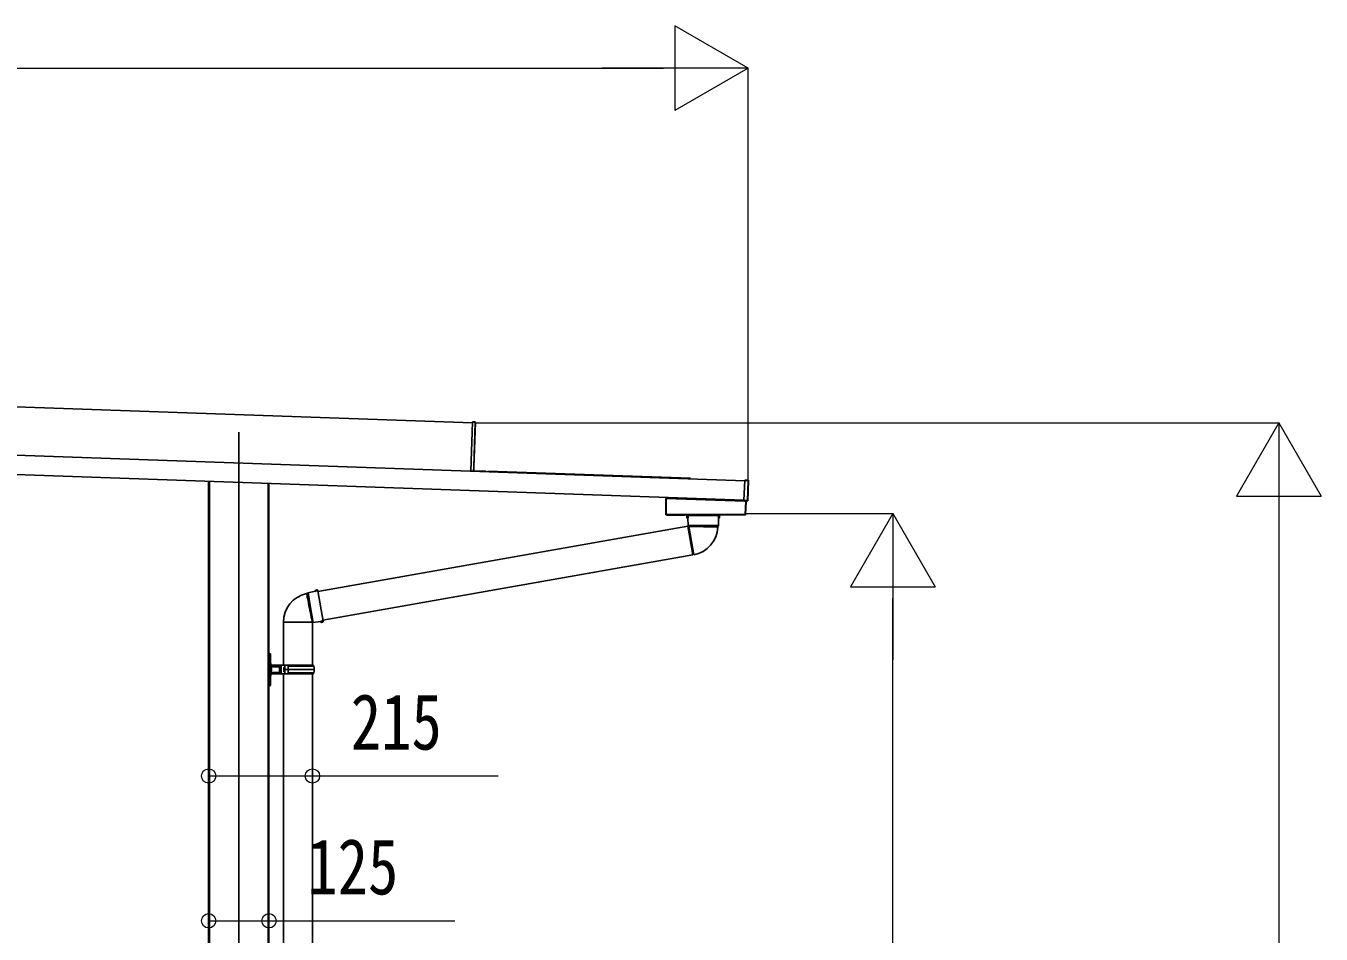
# Model space of a CAD drawing. Units: millimetres, scale not verified. Extents: x -14718 to 14718, y -10396 to 10396.
# Drawn here: x 4964 to 7648, y -5972 to -4091 of the extents above; entities that cross this region are included whole.
import ezdxf
from ezdxf.enums import TextEntityAlignment as Align

# ---------------------------------------------------------------- set-up
doc = ezdxf.new("R2010")
doc.units = ezdxf.units.MM
doc.header["$LTSCALE"] = 50
doc.layers.add('0-3_YKK_12', color=2, linetype='Continuous')
doc.layers.add('0-4_YKK_A1', color=4, linetype='Continuous')
doc.layers.add('0-5_YKK_D', color=6, linetype='Continuous', lineweight=18)
doc.styles.add('ＭＳ ゴシック', font='')
doc.styles.get('ＭＳ ゴシック').set_extended_font_data('MS Gothic')

msp = doc.modelspace()

# ---------------------------------------------------------------- linework, layer by layer
at = {"layer": '0-3_YKK_12'}
msp.add_line((5405.37, -4932.66), (5405.37, -8051.3), dxfattribs=at)
at = {"layer": '0-4_YKK_A1'}
for p, q in [((2028.14, -4778.64), (5889.78, -4913.5)), ((6453.65, -5033.25), (1458.99, -4858.83)), ((6452.25, -5073.22), (1457.6, -4898.81)), ((5889.85, -4911.5), (5889.87, -4911)), ((5889.85, -4911.5), (5889.85, -4911.5)), ((5895.36, -4912.03), (5889.85, -4911.5)), ((5889.87, -4911), (5895.38, -4911.53)), ((5889.83, -4912), (5886.29, -5013.4)), ((5895.35, -4912.53), (5889.83, -4912)), ((5892.13, -5004.62), (5895.35, -4912.53)), ((5895.82, -4912.54), (5892.6, -5004.64)), ((5895.35, -4912.53), (5895.82, -4912.54)), ((5895.36, -4912.03), (5895.36, -4912.03)), ((5895.36, -4912.03), (5895.83, -4912.04)), ((5895.83, -4912.04), (5895.82, -4912.54)), ((5886.29, -5013.4), (5886.29, -5013.43)), ((5891.85, -5012.63), (5892.13, -5004.62)), ((5891.85, -5012.63), (5892.32, -5012.64)), ((5892.13, -5004.62), (5892.6, -5004.64)), ((5892.6, -5004.64), (5892.32, -5012.64)), ((5921.28, -5014.36), (5921.27, -5014.66)), ((5921.3, -5013.76), (5921.28, -5014.36)), ((6341.02, -5029.01), (5921.28, -5014.36)), ((5921.31, -5013.46), (5921.3, -5013.76)), ((6341.04, -5028.41), (5921.3, -5013.76)), ((6341.05, -5028.11), (5921.31, -5013.46)), ((5344.07, -5034.52), (5344.07, -7301.3)), ((5466.27, -5038.79), (5466.27, -7801.47)), ((5467.87, -5038.85), (5467.87, -7301.3)), ((6341.02, -5029.01), (6341.01, -5029.31)), ((6341.04, -5028.41), (6341.02, -5029.01)), ((6341.05, -5028.11), (6341.04, -5028.41)), ((6460.7, -5032.95), (6453.67, -5032.71)), ((6453.69, -5032.21), (6453.7, -5031.86)), ((6454.9, -5031.9), (6453.7, -5031.86)), ((6453.7, -5031.86), (6453.7, -5031.86)), ((6454.9, -5031.9), (6453.7, -5031.86)), ((6454.9, -5031.9), (6454.9, -5031.9)), ((6455.5, -5031.81), (6461.2, -5032.01)), ((6455.5, -5031.81), (6455.5, -5031.89)), ((6459.27, -5074.01), (6460.7, -5032.95)), ((6461.2, -5032.97), (6459.77, -5074.03)), ((6461.68, -5032.53), (6460.21, -5074.5)), ((6461.2, -5032.97), (6460.7, -5032.95)), ((6460.72, -5032.45), (6461.2, -5032.01)), ((6461.68, -5032.53), (6461.2, -5032.97)), ((6290.27, -5070.08), (6290.27, -5103.55)), ((6290.27, -5070.08), (6290.65, -5070.09)), ((6290.95, -5069.79), (6290.57, -5069.78)), ((6290.65, -5070.09), (6290.95, -5070.09)), ((6290.65, -5070.09), (6290.65, -5103.17)), ((6290.77, -5069.58), (6290.77, -5067.58)), ((6290.95, -5070.09), (6290.96, -5069.79)), ((6290.96, -5069.79), (6453.76, -5075.48)), ((6291.12, -5069.59), (6291.42, -5069.59)), ((6291.12, -5069.6), (6291.42, -5069.61)), ((6291.42, -5069.59), (6291.42, -5067.61)), ((6453.27, -5075.26), (6291.42, -5069.61)), ((6452.22, -5074.26), (6452.2, -5074.61)), ((6452.2, -5074.61), (6453.4, -5074.65)), ((6452.2, -5074.61), (6452.2, -5074.61)), ((6452.2, -5074.61), (6453.4, -5074.65)), ((6453.29, -5074.65), (6453.27, -5075.26)), ((6453.57, -5075.27), (6453.27, -5075.26)), ((6453.4, -5074.65), (6453.4, -5074.65)), ((6453.57, -5075.27), (6453.59, -5074.66)), ((6453.68, -5075.45), (6453.7, -5074.67)), ((6455.78, -5075.55), (6453.76, -5075.48)), ((6454, -5074.71), (6454, -5074.78)), ((6459.7, -5074.98), (6454, -5074.78)), ((6455.48, -5103.57), (6456.45, -5075.87)), ((6455.78, -5075.55), (6455.77, -5075.85)), ((6456.16, -5075.56), (6455.78, -5075.55)), ((6456.07, -5075.86), (6456.45, -5075.87)), ((6459.7, -5074.98), (6459.25, -5074.51)), ((6459.77, -5074.03), (6459.27, -5074.01)), ((6459.77, -5074.03), (6460.21, -5074.5)), ((6290.65, -5103.17), (6290.27, -5103.55)), ((6290.57, -5103.85), (6290.95, -5103.47)), ((6290.57, -5103.85), (6455.18, -5103.85)), ((6290.95, -5103.17), (6290.65, -5103.17)), ((6290.95, -5103.17), (6290.95, -5103.47)), ((6290.95, -5103.47), (6454.82, -5103.47)), ((6292.27, -5104.3), (6292.67, -5104.3)), ((6292.67, -5104.3), (6292.97, -5104.3)), ((6292.97, -5104.3), (6328.37, -5104.3)), ((6299.77, -5104.3), (6299.77, -5104.1)), ((6302.77, -5104.1), (6299.77, -5104.1)), ((6302.77, -5103.85), (6302.77, -5104.1)), ((6302.77, -5104.1), (6302.77, -5104.3)), ((6326.27, -5104.1), (6323.27, -5104.1)), ((6323.27, -5104.3), (6323.27, -5104.1)), ((6326.27, -5104.1), (6326.27, -5104.3)), ((6328.37, -5104.3), (6328.87, -5104.3)), ((6335.92, -5105.3), (6333.77, -5106.08)), ((6333.77, -5106.08), (6333.77, -5109.73)), ((6333.77, -5106.08), (6333.84, -5106.08)), ((6333.77, -5109.73), (6336.01, -5110.55)), ((6333.77, -5109.73), (6333.84, -5109.73)), ((6333.91, -5108.82), (6333.91, -5106.99)), ((6335.27, -5104.3), (6335.27, -5103.85)), ((6335.27, -5104.3), (6335.27, -5104.8)), ((6335.27, -5104.3), (6400.27, -5104.3)), ((6335.27, -5104.8), (6335.41, -5104.8)), ((6335.92, -5105.3), (6336.05, -5105.3)), ((6336.01, -5110.55), (6336.28, -5125.83)), ((6336.15, -5110.55), (6336.01, -5110.55)), ((6336.05, -5105.3), (6336.27, -5105.3)), ((6336.23, -5109.64), (6336.17, -5106.2)), ((6399.27, -5105.3), (6336.27, -5105.3)), ((6336.28, -5125.83), (6337.34, -5127.39)), ((6336.28, -5125.83), (6399.26, -5125.83)), ((6397.94, -5127.79), (6399.26, -5125.83)), ((6399.26, -5125.83), (6399.53, -5110.55)), ((6399.27, -5105.3), (6399.49, -5105.3)), ((6399.31, -5109.64), (6399.38, -5106.2)), ((6399.53, -5110.55), (6399.4, -5110.55)), ((6399.49, -5105.3), (6399.62, -5105.3)), ((6399.53, -5110.55), (6401.77, -5109.73)), ((6401.77, -5106.08), (6399.62, -5105.3)), ((6400.14, -5104.8), (6400.27, -5104.8)), ((6400.27, -5104.3), (6400.27, -5103.85)), ((6400.27, -5104.3), (6400.27, -5104.8)), ((6401.64, -5108.82), (6401.64, -5106.99)), ((6401.71, -5106.08), (6401.77, -5106.08)), ((6401.71, -5109.73), (6401.77, -5109.73)), ((6401.77, -5109.73), (6401.77, -5106.08)), ((6454.82, -5103.17), (6454.82, -5103.47)), ((6454.82, -5103.47), (6455.18, -5103.85)), ((6455.48, -5103.57), (6455.12, -5103.18)), ((6335.86, -5127.66), (5569.21, -5262.84)), ((6335.86, -5127.66), (6346.31, -5186.95)), ((6337.88, -5128.73), (6336.1, -5129.04)), ((6337.66, -5127.53), (6348.09, -5186.68)), ((6342.63, -5127.79), (6397.94, -5127.79)), ((6397.89, -5129.4), (6397.94, -5127.79)), ((5579.67, -5322.13), (6346.31, -5186.95)), ((6346.07, -5185.57), (6347.84, -5185.25)), ((5564.18, -5259.84), (5563.77, -5262.19)), ((5567.78, -5259.2), (5564.18, -5259.84)), ((5564.18, -5259.84), (5564.19, -5259.9)), ((5565.11, -5259.81), (5566.9, -5259.49)), ((5568.92, -5261.19), (5567.78, -5259.2)), ((5567.78, -5259.2), (5567.79, -5259.26)), ((5547.07, -5266.74), (5545.49, -5267.08)), ((5548.77, -5265.1), (5547.07, -5266.74)), ((5547.07, -5266.74), (5556.67, -5321.21)), ((5563.77, -5262.19), (5548.77, -5265.1)), ((5548.77, -5265.1), (5554.23, -5296.12)), ((5563.79, -5262.32), (5563.77, -5262.19)), ((5564.7, -5262.24), (5568.08, -5261.58)), ((5568.92, -5261.19), (5568.95, -5261.31)), ((5568.95, -5261.31), (5579.96, -5323.79)), ((5554.23, -5296.12), (5559.7, -5327.13)), ((5497.72, -5326.06), (5557.79, -5326.06)), ((5497.77, -5326.06), (5497.77, -5415.47)), ((5557.97, -5414.52), (5557.97, -5326.36)), ((5557.98, -5326.36), (5559.7, -5327.13)), ((5559.7, -5327.13), (5574.8, -5324.74)), ((5574.8, -5324.74), (5574.78, -5324.61)), ((5574.8, -5324.74), (5575.99, -5326.8)), ((5575.98, -5326.74), (5575.99, -5326.8)), ((5575.99, -5326.8), (5579.59, -5326.17)), ((5576.87, -5326.52), (5578.66, -5326.2)), ((5579.58, -5326.11), (5579.59, -5326.17)), ((5579.59, -5326.17), (5579.98, -5323.92)), ((5579.96, -5323.79), (5579.98, -5323.92)), ((5468.87, -5397.26), (5468.87, -5390.97)), ((5470.87, -5391.87), (5471.05, -5397.6)), ((5468.87, -5397.26), (5467.87, -5397.26)), ((5468.87, -5424.47), (5468.87, -5397.26)), ((5472.58, -5415.22), (5472.68, -5418.47)), ((5489.87, -5418.47), (5472.69, -5418.47)), ((5472.69, -5418.47), (5472.87, -5424.47)), ((5473.54, -5415.47), (5489.87, -5415.47)), ((5489.87, -5415.47), (5492.87, -5415.47)), ((5489.87, -5418.47), (5489.87, -5415.47)), ((5489.87, -5419.97), (5489.87, -5418.47)), ((5489.87, -5419.97), (5489.87, -5428.96)), ((5490.86, -5419.97), (5489.87, -5419.97)), ((5492.87, -5419.97), (5489.87, -5419.97)), ((5492.87, -5419.97), (5490.86, -5419.97)), ((5490.86, -5428.96), (5490.86, -5419.97)), ((5500.87, -5415.47), (5492.87, -5415.47)), ((5500.88, -5419.97), (5498.87, -5419.97)), ((5500.87, -5419.97), (5500.87, -5415.47)), ((5500.88, -5415.46), (5500.88, -5419.97)), ((5507.9, -5415.46), (5500.88, -5415.46)), ((5500.88, -5424.46), (5500.88, -5419.97)), ((5508.14, -5415.46), (5507.9, -5415.46)), ((5508.14, -5415.46), (5508.54, -5415.46)), ((5508.54, -5415.46), (5559.87, -5415.46)), ((5560.87, -5417.46), (5509.57, -5417.46)), ((5559.87, -5417.46), (5559.87, -5415.46)), ((5468.87, -5424.47), (5467.87, -5424.47)), ((5468.87, -5424.47), (5471.87, -5424.47)), ((5468.87, -5451.67), (5468.87, -5424.47)), ((5471.87, -5424.47), (5471.05, -5451.33)), ((5471.87, -5424.47), (5472.87, -5424.47)), ((5472.68, -5430.47), (5472.58, -5433.71)), ((5472.87, -5424.47), (5472.69, -5430.47)), ((5472.69, -5430.47), (5489.87, -5430.47)), ((5489.87, -5433.47), (5473.54, -5433.47)), ((5490.86, -5428.96), (5489.87, -5428.96)), ((5489.87, -5428.97), (5492.87, -5428.97)), ((5489.87, -5430.47), (5489.87, -5428.97)), ((5489.87, -5433.47), (5489.87, -5430.47)), ((5492.87, -5433.47), (5489.87, -5433.47)), ((5492.87, -5428.96), (5490.86, -5428.96)), ((5497.77, -5433.47), (5497.77, -6243.97)), ((5500.88, -5428.96), (5498.87, -5428.96)), ((5500.87, -5428.97), (5498.87, -5428.97)), ((5500.87, -5433.47), (5500.87, -5428.97)), ((5500.88, -5428.96), (5500.88, -5424.46)), ((5507.38, -5424.46), (5500.88, -5424.46)), ((5500.88, -5433.46), (5500.88, -5428.96)), ((5507.9, -5433.46), (5500.88, -5433.46)), ((5507.38, -5424.46), (5507.38, -5424.47)), ((5507.38, -5424.46), (5507.38, -5424.46)), ((5507.47, -5424.46), (5507.47, -5424.46)), ((5561.37, -5424.46), (5507.64, -5424.46)), ((5508.14, -5433.46), (5507.9, -5433.46)), ((5508.14, -5433.46), (5508.54, -5433.46)), ((5508.54, -5433.46), (5559.87, -5433.46)), ((5560.87, -5431.46), (5509.57, -5431.46)), ((5557.97, -6243.96), (5557.97, -5433.46)), ((5559.87, -5433.46), (5559.87, -5431.46)), ((5468.87, -5451.67), (5467.87, -5451.67)), ((5467.87, -5457.97), (5468.87, -5457.97)), ((5468.87, -5451.67), (5471.05, -5451.33)), ((5468.87, -5457.97), (5468.87, -5451.67)), ((5468.87, -5457.97), (5470.87, -5457.06)), ((5471.05, -5451.33), (5470.87, -5457.06))]:
    msp.add_line(p, q, dxfattribs=at)
for points in [[(5889.83, -4912), (5889.85, -4911.5), (5895.36, -4912.03)], [(5892.33, -5012.49), (5892.38, -5012.5), (5892.42, -5012.52)], [(5892.62, -5012.66), (5892.42, -5012.67), (5892.33, -5012.69)], [(5892.6, -5013.15), (5917.29, -5014.02), (5917.27, -5014.52)], [(5892.62, -5012.66), (5917.31, -5013.52), (5917.29, -5014.02)], [(5342.87, -5034.48), (5342.87, -7301.3), (5343.17, -7301.3), (5343.77, -7301.3)], [(5344.47, -5034.54), (5344.47, -7801.47), (5344.77, -7801.47)], [(5466.67, -5038.81), (5466.67, -7301.3), (5466.97, -7301.3)], [(6452.22, -5074.26), (6452.23, -5073.76), (6453.67, -5032.71), (6453.69, -5032.21)], [(6453.69, -5032.21), (6460.72, -5032.45), (6460.7, -5032.95)], [(6455.5, -5031.89), (6455.44, -5031.89), (6455.39, -5031.9)], [(6291.12, -5067.6), (6291.12, -5069.59), (6290.77, -5069.58)], [(6452.23, -5073.76), (6459.27, -5074.01), (6459.25, -5074.51), (6452.22, -5074.26)], [(6453.91, -5074.69), (6453.94, -5074.7), (6454, -5074.71)], [(6454.82, -5103.17), (6455.12, -5103.18), (6456.07, -5075.86), (6455.77, -5075.85)], [(6323.27, -5103.85), (6323.27, -5104.1), (6302.77, -5104.1)], [(6333.84, -5106.08), (6335.28, -5105.57), (6336.05, -5105.3)], [(6336.15, -5110.55), (6335.33, -5110.26), (6333.84, -5109.73)], [(6336.17, -5106.2), (6335.28, -5106.51), (6333.91, -5106.99)], [(6333.91, -5108.82), (6335.33, -5109.32), (6336.23, -5109.64)], [(6399.31, -5109.64), (6400.22, -5109.32), (6401.64, -5108.82)], [(6401.64, -5106.99), (6400.26, -5106.51), (6399.38, -5106.2)], [(6401.71, -5109.73), (6400.22, -5110.26), (6399.4, -5110.55)], [(6399.49, -5105.3), (6400.26, -5105.57), (6401.71, -5106.08)], [(6337.66, -5127.53), (6337.33, -5127.36), (6337.36, -5127.38)], [(6397.89, -5129.4), (6397.86, -5129.35), (6397.21, -5129.2), (6395.71, -5129.06), (6393.46, -5128.94), (6390.41, -5128.83), (6386.81, -5128.72), (6382.55, -5128.63), (6378.01, -5128.53), (6373.03, -5128.44), (6368.05, -5128.36), (6362.91, -5128.27), (6358.05, -5128.18), (6353.33, -5128.08), (6349.15, -5127.99), (6345.38, -5127.88), (6342.63, -5127.79)], [(5563.79, -5262.32), (5563.93, -5261.46), (5564.19, -5259.9)], [(5565.11, -5259.81), (5564.86, -5261.3), (5564.7, -5262.24)], [(5568.08, -5261.58), (5567.62, -5260.76), (5566.9, -5259.49)], [(5567.79, -5259.26), (5568.55, -5260.6), (5568.95, -5261.31)], [(5557.99, -5326.34), (5557.93, -5326.26), (5557.79, -5326.06), (5557.77, -5326.04), (5557.64, -5325.77), (5557.22, -5324.09), (5556.67, -5321.21), (5556.1, -5318.53), (5555.37, -5314.95), (5554.52, -5310.73), (5553.64, -5306.23), (5552.68, -5301.33), (5551.73, -5296.43), (5550.75, -5291.39), (5549.82, -5286.64), (5548.91, -5282.05), (5548.1, -5277.99), (5547.35, -5274.35), (5546.73, -5271.44), (5546.2, -5269.17), (5545.81, -5267.74), (5545.54, -5267.1), (5545.49, -5267.08)], [(5575.98, -5326.74), (5575.2, -5325.36), (5574.78, -5324.61)], [(5575.66, -5324.37), (5577.37, -5324.1), (5579.06, -5323.83)], [(5575.66, -5324.37), (5576.13, -5325.2), (5576.87, -5326.52)], [(5578.66, -5326.2), (5578.9, -5324.76), (5579.06, -5323.83)], [(5579.96, -5323.79), (5579.83, -5324.6), (5579.58, -5326.11)], [(5470.87, -5391.87), (5468.87, -5390.97), (5467.87, -5390.97)], [(5468.87, -5397.26), (5471.05, -5397.6), (5471.87, -5424.47)], [(5500.87, -5433.47), (5492.87, -5433.47), (5492.87, -5415.47)], [(5500.87, -5419.97), (5498.87, -5419.97), (5498.87, -5428.97)], [(5507.9, -5415.46), (5507.51, -5419.92), (5507.38, -5424.46)], [(5507.64, -5424.46), (5507.47, -5424.46), (5507.38, -5424.46), (5500.88, -5424.46)]]:
    msp.add_lwpolyline(points, dxfattribs=at)
msp.add_lwpolyline([(6290.95, -5103.17), (6290.95, -5070.09), (6455.77, -5075.85), (6454.82, -5103.17)], close=True, dxfattribs=at)
for centre, radius, start, end in [((5893.32, -4911.71), 2.07, 351.06854, 4.93146), ((5895.33, -4912.03), 0.5, 358, 84.5), ((5893.3, -4912.21), 2.07, 351.06854, 4.93146), ((5895.32, -4912.53), 0.5, 358, 84.5), ((5886.34, -5013.41), 0.046, 175.29565, 214.77267), ((5892.85, -5012.66), 1, 178, 198.10214), ((5895.07, -5012.97), 3.17, 180.02593, 184.48569), ((5892, -5014.48), 1.51, 74.62836, 93.96537), ((5894.41, -5035.91), 22.82, 94.53647, 96.28466), ((5892.82, -5012.66), 0.5, 178, 268), ((5892.84, -5012.16), 0.5, 178, 268), ((5892.62, -5012.91), 0.242, 207.21704, 266.19947), ((5892.84, -5012.4), 0.765, 234.9594, 266.94829), ((5892.64, -5012.41), 0.242, 207.21704, 266.19947), ((5892.86, -5011.9), 0.765, 234.9594, 266.94829), ((6455.14, -5027.9), 4.01, 266.55184, 273.90119), ((6460.7, -5032.96), 0.501, 358.24971, 87.75029), ((6290.95, -5070.09), 0.3, 88.05611, 180.04719), ((6290.95, -5070.09), 0.3, 88.19064, 179.87538), ((6290.95, -5070.09), 0.3, 90.16173, 180.04449), ((6290.95, -5069.95), 0.159, 86.02272, 89.97728), ((6453.39, -5078.36), 3.71, 81.82188, 89.76035), ((6453.77, -5075.28), 0.2, 178, 268), ((6455.77, -5075.85), 0.3, 357.94657, 87.94647), ((6459.27, -5074.01), 0.501, 268.24971, 357.75029), ((6290.95, -5103.17), 0.301, 180.24971, 269.75029), ((6299.47, -5104.1), 0.3, 0, 54.36863), ((6326.57, -5104.1), 0.3, 125.63137, 180), ((6331.16, -5106.75), 2.75, 354.81691, 13.99327), ((6330.25, -5109), 3.66, 348.38866, 2.80116), ((6336.27, -5104.3), 1, 180, 270), ((6336.27, -5104.8), 1, 180, 220.49583), ((6333.61, -5106.07), 2.56, 357.19737, 17.56812), ((6334.34, -5109.92), 1.92, 340.91849, 8.46572), ((6399.27, -5104.3), 1, 270, 0), ((6401.82, -5109.86), 2.51, 174.83553, 195.78026), ((6401.29, -5105.99), 1.93, 159.00896, 186.22555), ((6399.27, -5104.8), 1, 319.50417, 0), ((6405.29, -5106.82), 3.66, 168.38866, 182.80116), ((6404.38, -5109.07), 2.75, 174.81691, 193.99327), ((6454.82, -5103.17), 0.301, 270.23913, 357.76087), ((6341.49, -5101.67), 26.14, 261.58885, 272.50926), ((6337.62, -5127.3), 60.3, 280, 358.00006), ((5564.3, -5256.24), 3.66, 268.38866, 282.80116), ((5566.67, -5256.75), 2.75, 274.81691, 293.99327), ((5558.02, -5326.06), 60.3, 101.99843, 180), ((5564.1, -5260.42), 1.92, 260.91849, 288.46572), ((5567.76, -5259.04), 2.56, 277.19737, 297.56812), ((5575.87, -5326.87), 2.51, 94.83553, 115.78026), ((5577.1, -5329.26), 2.75, 94.81691, 113.99327), ((5579.47, -5329.76), 3.66, 88.38866, 102.80116), ((5579.59, -5325.68), 1.93, 79.00896, 106.22555), ((5473.54, -5413.47), 2, 181.7624, 241.44015), ((5473.54, -5413.47), 2, 241.44015, 270), ((5588.39, -5424.44), 80.75, 173.61461, 180.01355), ((5509.76, -5415.81), 1.66, 167.69464, 263.49512), ((5510.34, -5415.66), 1.81, 173.59328, 264.82407), ((5512.12, -5424.46), 49.25, 0, 8.17123), ((5473.54, -5435.47), 2, 118.55985, 178.2376), ((5473.54, -5435.47), 2, 90, 118.55985), ((5507.43, -5424.69), 0.226, 80.79578, 102.71983), ((5585.27, -5424.48), 77.89, 179.99307, 186.62466), ((5588.39, -5424.48), 80.75, 179.98461, 186.38348), ((5509.7, -5433.07), 1.61, 94.66451, 194.14319), ((5510.4, -5433.31), 1.86, 96.97139, 184.61125), ((5512.12, -5424.46), 49.25, 351.83186, 0.00306)]:
    msp.add_arc(centre, radius, start, end, dxfattribs=at)
for centre, major_axis, ratio, start_param, end_param in [((5899.35, -5013.89), (13.07, -0.46), 0.061163, 2.1795146, 3.1041886), ((5899.37, -5013.89), (13.07, -0.46), 0.038227, 2.1795146, 3.1415927), ((6454.9, -5031.86), (0.6, -0.021), 0.061163, 4.712389, 6.2831853), ((6455.49, -5032.11), (-0.01, -0.3), 0.998135, 3.1415927, 3.9545103), ((6461.18, -5032.51), (0.367, 0.342), 0.99628, 5.4996506, 7.06672), ((6290.57, -5070.08), (-0.3, 0.01), 0.998133, 4.7490956, 6.3180268), ((6290.57, -5069.58), (-0.2, 0.007), 0.998133, 1.607503, 3.1764341), ((6290.65, -5069.59), (0, 0.5), 0.061125, 3.1027435, 3.1394501), ((6290.95, -5069.59), (0.007, 0.2), 0.854479, 3.1782993, 4.712389), ((6290.95, -5069.59), (0.47, -0.016), 0.425228, 4.7490956, 6.2831853), ((6290.95, -5069.59), (-0.011, 0.2), 0.151815, 3.0913179, 3.1280246), ((6290.92, -5069.59), (0.201, -0.007), 0.992577, 6.2831853, 6.3180268), ((6290.92, -5069.59), (-0.501, 0.017), 0.998133, 3.1415927, 3.1764341), ((6453.77, -5075.28), (0.5, -0.017), 0.4, 3.1415927, 4.712389), ((6453.4, -5074.69), (0.6, -0.021), 0.061163, 6.2831853, 7.8539816), ((6454.01, -5074.48), (-0.01, -0.3), 0.998135, 5.4691958, 6.2831853), ((6456.15, -5075.86), (0.3, -0.01), 0.998135, 0, 1.5707963), ((6459.71, -5074.48), (0.342, -0.367), 0.99628, 5.4996506, 7.06672), ((6290.57, -5103.55), (0.213, 0.213), 0.99628, 2.358058, 3.9251274), ((6455.18, -5103.55), (-0.209, 0.217), 0.996405, 2.3754474, 3.9077379), ((5472.68, -5418.3), (1, 0.031), 0.162205, 3.1415927, 4.7026633), ((5472.78, -5421.47), (-0.1, 3), 0.333136, 6.2716543, 6.28138), ((5489.87, -5417.98), (3, 0), 0.162278, 4.712389, 6.2831853), ((5472.68, -5430.63), (1, -0.031), 0.162205, 1.580522, 3.1415927), ((5472.78, -5427.47), (0.1, 3), 0.333136, 3.143398, 3.1531236), ((5489.87, -5430.95), (3, 0), 0.162278, 6.2831853, 7.8539816)]:
    msp.add_ellipse(centre, major_axis=major_axis, ratio=ratio, start_param=start_param, end_param=end_param, dxfattribs=at)
at = {"layer": '0-5_YKK_D'}
for p, q in [((6460.63, -4178.54), (6309.07, -4091.04)), ((6309.07, -4091.04), (6309.07, -4266.04)), ((1625.62, -4178.54), (6285.63, -4178.54)), ((6460.63, -4178.54), (6157.52, -4178.54)), ((6460.63, -4178.54), (6309.07, -4266.04)), ((6460.63, -5032.97), (6460.63, -4177.54)), ((5342.87, -5879.45), (5342.87, -5945.83)), ((5467.87, -5879.45), (5467.87, -5945.83))]:
    msp.add_line(p, q, dxfattribs=at)
at = {"layer": '0-5_YKK_D', "color": 1}
for p, q in [((5893.78, -4913.6), (7561.63, -4913.6)), ((7560.63, -4913.6), (7473.13, -5065.15)), ((7560.63, -4913.6), (7648.13, -5065.15)), ((7560.63, -4913.6), (7560.63, -5216.71)), ((7473.13, -5065.15), (7648.13, -5065.15)), ((7560.63, -5088.6), (7560.63, -7126.3)), ((6453.77, -5101.3), (6761.63, -5101.3)), ((6760.63, -5101.3), (6673.13, -5252.85)), ((6760.63, -5101.3), (6848.13, -5252.85)), ((6760.63, -5101.3), (6760.63, -5404.41)), ((6673.13, -5252.85), (6848.13, -5252.85)), ((6760.63, -7126.3), (6760.63, -5276.3))]:
    msp.add_line(p, q, dxfattribs=at)
at = {"layer": '0-5_YKK_D'}
for points in [[(5342.87, -5644.83), (5557.97, -5644.83), (5943.07, -5644.83)], [(5342.87, -5944.83), (5467.87, -5944.83), (5852.97, -5944.83)]]:
    msp.add_lwpolyline(points, dxfattribs=at)
for centre in [(5342.87, -5644.83), (5557.97, -5644.83), (5342.87, -5944.83), (5467.87, -5944.83)]:
    msp.add_circle(centre, 14.88, dxfattribs=at)

# ---------------------------------------------------------------- texts
at = {"layer": '0-5_YKK_D', "style": 'ＭＳ ゴシック', "width": 0.8}
for s, p in [('215', (5637.47, -5624.83)), ('125', (5547.37, -5924.83))]:
    msp.add_text(s, height=115.5, dxfattribs=at).set_placement(p, align=Align.BOTTOM_LEFT)

doc.saveas('drawing.dxf')
